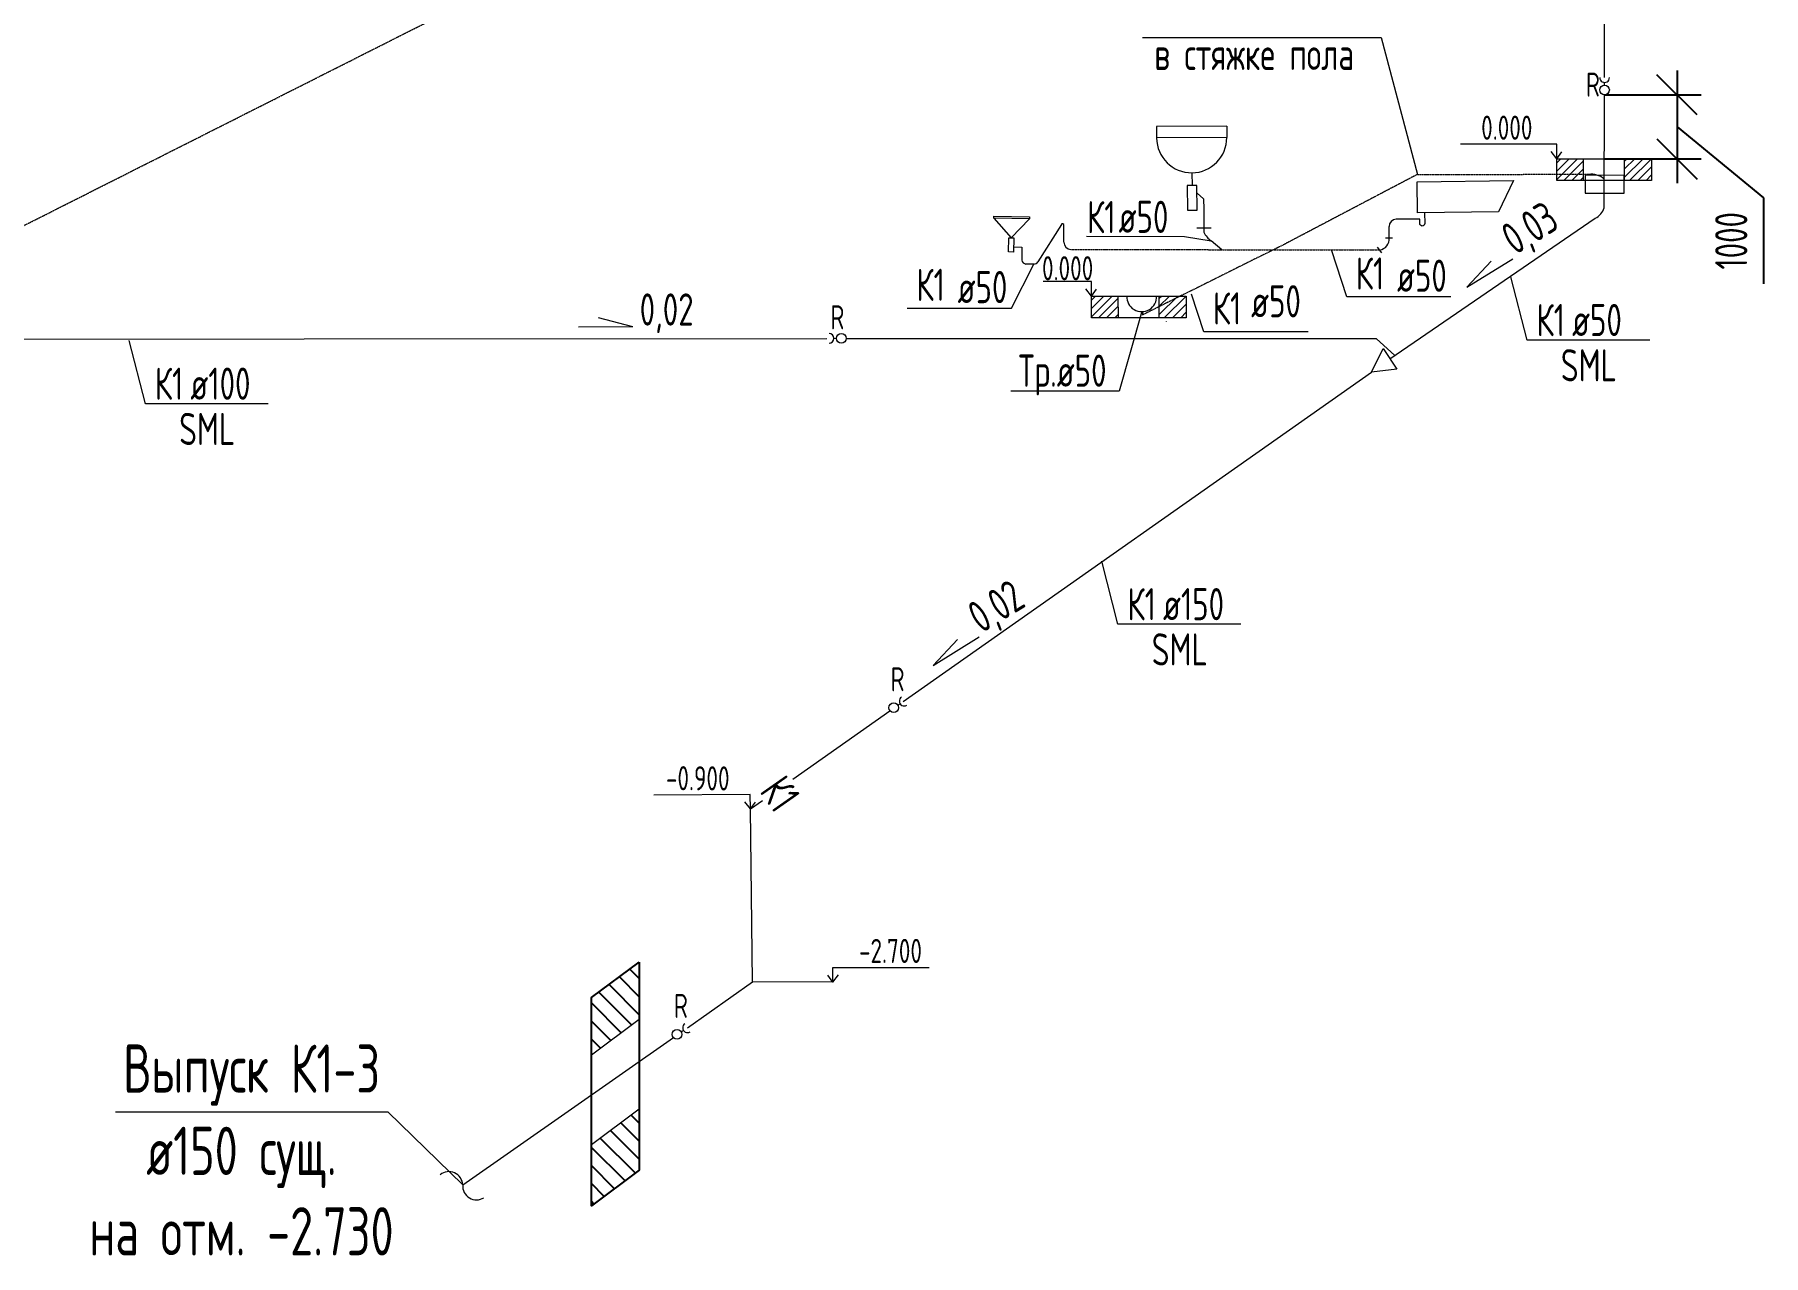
# Model space of a CAD drawing. Header units: millimetres. Extents: x -8689834 to 9419935, y -370377 to 166066.
# Drawn here: x -83510 to -72760, y -330520 to -322929 of the extents above; entities that cross this region are included whole.
import ezdxf

# ---------------------------------------------------------------- set-up
doc = ezdxf.new("R2010")
doc.units = ezdxf.units.MM
doc.header["$MEASUREMENT"] = 0
doc.linetypes.add('01_base$0$DASHED2', pattern=[0.375, 0.25, -0.125])
doc.layers.get('0').update_dxf_attribs({"color": 250, "lineweight": 9})
for name, color, linetype, lineweight in [('_ВК-Text К1', 7, 'Continuous', 30), ('_ВК-К1', 14, 'Continuous', 40), ('_ВК-К3', 30, 'Continuous', 40), ('_ВК-переход на SML', 3, 'Continuous', 30), ('_Санпр', 7, 'Continuous', 30), ('_Сантехника', 7, 'Continuous', 30), ('ВК_канализация', 32, 'Continuous', 30), ('тх разм', 250, 'Continuous', 9)]:
    doc.layers.add(name, color=color, linetype=linetype, lineweight=lineweight)
doc.layers.add('PDF __Сантехника', color=7, linetype='Continuous')
doc.styles.add('ISOCPEUR', font='isocpeur.ttf', dxfattribs={"width": 0.7})
doc.styles.add('ГОСТ 2.304', font='isocpeur.ttf', dxfattribs={"width": 0.7})
doc.dimstyles.new('СПДС', dxfattribs={"dimscale": 100, "dimtxt": 2.5, "dimasz": 2.5, "dimexe": 1.5, "dimexo": 0, "dimgap": 1, "dimtad": 1, "dimdec": 0, "dimrnd": 1, "dimtxsty": 'ГОСТ 2.304', "dimblk": 'OBLIQUE', "dimcen": 2.5, "dimdle": 1.5, "dimadec": 0, "dimazin": 2, "dimtfac": 0.75, "dimtdec": 0, "dimtmove": 1, "dimatfit": 3, "dimfxl": 1, "dimtolj": 1, "dimarcsym": 1})

# ---------------------------------------------------------------- blocks, each defined once
blk = doc.blocks.new('_Oblique')
at = {"color": 0, "linetype": 'ByBlock', "lineweight": -2}
blk.add_line((-0.5, -0.5), (0.5, 0.5), dxfattribs=at)
blk = doc.blocks.new('*D2000')
at = {"layer": 'тх разм', "color": 0, "lineweight": -2, "ltscale": 100, "transparency": 16777216}
for p, q in [((-73297, -323153), (-73297, -323852)), ((-73746, -323303), (-73147, -323303)), ((-73297, -323502), (-72760, -323943)), ((-73748, -323702), (-73147, -323702)), ((-72760, -323943), (-72760, -324479))]:
    blk.add_line(p, q, dxfattribs=at)
at = {"layer": 'тх разм', "color": 0, "lineweight": -2, "ltscale": 100, "transparency": 16777216, "xscale": 250, "yscale": 250, "zscale": 250}
for p, rotation in [((-73297, -323303), 90), ((-73297, -323702), 270)]:
    blk.add_blockref('_Oblique', p, dxfattribs=dict(at, rotation=rotation))
at = {"layer": 'тх разм', "color": 0, "lineweight": 13, "ltscale": 100, "transparency": 16777216, "insert": (-72960, -324211), "char_height": 250, "attachment_point": 5, "rotation": 90, "style": 'ГОСТ 2.304'}
blk.add_mtext('\\A1;{\\H0.8x;1000}', dxfattribs=at)

msp = doc.modelspace()

# ---------------------------------------------------------------- hatches: boundary and pattern name
at = {"layer": '_ВК-К3', "lineweight": 13}
h = msp.add_hatch(dxfattribs=at)
h.set_pattern_fill('ANSI31', scale=11.388071, angle=180)
h.set_pattern_definition([(225, (-127624.172, -344068.394), (25.566948, -25.566948), [])])
h.paths.add_polyline_path([(-74045.4, -323836), (-73878.6, -323836), (-73878.6, -323700.4), (-74045.4, -323700.4)])
h.paths.add_polyline_path([(-73622.8, -323836), (-73455.4, -323836), (-73455.4, -323700.4), (-73622.8, -323700.4)])
h = msp.add_hatch(dxfattribs=at)
h.set_pattern_fill('ANSI31', scale=11.388071, angle=180)
h.set_pattern_definition([(225, (-130517.48, -344922.18), (25.566948, -25.566948), [])])
h.paths.add_polyline_path([(-76938.7, -324689.8), (-76771.9, -324689.8), (-76771.9, -324554.2), (-76938.7, -324554.2)])
h.paths.add_polyline_path([(-76516.1, -324689.8), (-76348.7, -324689.8), (-76348.7, -324554.2), (-76516.1, -324554.2)])
at = {"layer": '_ВК-К3', "lineweight": 25}
h = msp.add_hatch(dxfattribs=at)
h.set_pattern_fill('ANSI31', scale=25, angle=270)
h.set_pattern_definition([(315, (-35333.6, -447750.58), (56.1266, 56.1266), [])])
h.paths.add_polyline_path([(-79749.3, -329990.3), (-79749.3, -329609.7), (-80046.9, -329830.2), (-80046.9, -330212)])
h.paths.add_polyline_path([(-79749.3, -329050.4), (-79749.3, -328695.3), (-80046.9, -328916.9), (-80046.9, -329272.1)])

# ---------------------------------------------------------------- linework, layer by layer
at = {"color": 244, "ltscale": 500, "true_color": 0x991b1e}
for points in [[(-73747.4, -323196.4), (-73734.1, -318197.7)], [(-73750.9, -324006.2), (-73748.9, -323303.1)]]:
    msp.add_lwpolyline(points, dxfattribs=at)
at = {"color": 18, "linetype": '01_base$0$DASHED2', "true_color": 0x000000}
msp.add_lwpolyline([(-83962.2, -324310.7), (-80317.7, -322472.4)], dxfattribs=at)
at = {"color": 18, "ltscale": 500, "true_color": 0x000000, "elevation": 0}
msp.add_lwpolyline([(-76620.7, -322947.6), (-75136.8, -322947.6), (-74910.6, -323797.8)], dxfattribs=at)
at = {"color": 7, "ltscale": 500}
for points in [[(-74045.4, -323700.4), (-74045.4, -323610), (-74644.3, -323610.1)], [(-74045.4, -323700.4), (-74080.1, -323655.4)], [(-74045.4, -323700.4), (-74013.3, -323657.8)], [(-74702.8, -324559.1), (-75351.2, -324559.4), (-75445.9, -324267.3)], [(-76938.7, -324554.2), (-76938.7, -324463.7), (-77238.1, -324463.8)], [(-76938.7, -324554.2), (-76973.4, -324509.2)], [(-76938.7, -324554.2), (-76906.6, -324511.6)], [(-75591.3, -324776), (-76239.8, -324776.3), (-76315.3, -324543.4)], [(-79058.8, -327743.4), (-79059.6, -327652.9), (-79658.5, -327658.3)], [(-79058.8, -327743.4), (-79093.9, -327698.7)], [(-79058.8, -327743.4), (-79027.1, -327700.5)], [(-80046.9, -328916.9), (-79749.3, -328695.3)], [(-78545.9, -328819.8), (-78577.9, -328777.2)], [(-78545.9, -328819.8), (-78545.8, -328729.4), (-77946.9, -328730.1)], [(-78545.9, -328819.8), (-78511.1, -328774.8)], [(-80046.9, -329272.1), (-79749.3, -329050.4)], [(-80046.9, -329830.2), (-79749.3, -329608.6)], [(-80046.9, -330212), (-79749.3, -329990.3)], [(-80046.9, -330212), (-79749.3, -329990.3)]]:
    msp.add_lwpolyline(points, dxfattribs=at)
at = {"color": 244, "linetype": '01_base$0$DASHED2', "ltscale": 0.6, "true_color": 0x991b1e, "elevation": 0}
for points in [[(-74910.6, -323797.8), (-75745.4, -324236.5), (-75745.4, -324236.5), (-75745.4, -324236.5)], [(-74910.4, -323798.3), (-73831.3, -323797.2)], [(-77066.3, -324264.7), (-75145.9, -324267.7), (-75145.9, -324267.7)], [(-75745.4, -324236.5), (-76621.2, -324672.4)]]:
    msp.add_lwpolyline(points, dxfattribs=at)
at = {"color": 244, "ltscale": 500, "true_color": 0x991b1e, "elevation": 0}
for points in [[(-77125.2, -324108.6), (-77271.8, -324341)], [(-77109.4, -324218.7), (-77109.2, -324113.4)], [(-77293.8, -324355.8), (-77346.8, -324355.7)]]:
    msp.add_lwpolyline(points, dxfattribs=at)
at = {"color": 7, "ltscale": 500, "elevation": 0}
for points in [[(-76968.8, -324182.1), (-76360, -324184.9), (-76192.8, -324211.6)], [(-73465.6, -324828.1), (-74229.7, -324828.1), (-74330.2, -324435.6)], [(-82056.6, -325223.9), (-82820.7, -325223.9), (-82921.1, -324831.4)], [(-76009.2, -326594.8), (-76773.3, -326594.8), (-76873.7, -326202.3)]]:
    msp.add_lwpolyline(points, dxfattribs=at)
at = {"color": 18, "ltscale": 500, "true_color": 0x000000}
for points in [[(-78083.4, -324630), (-77434.9, -324629.7), (-77296.1, -324355.8)], [(-83007.1, -329626.8), (-81313.7, -329626.8), (-80847.5, -330081.2)]]:
    msp.add_lwpolyline(points, dxfattribs=at)
at = {"color": 18, "ltscale": 100, "true_color": 0x000000}
for points in [[(-76625.8, -324651.4), (-76765.5, -325145.5), (-77438.8, -325145.5)], [(-78545.9, -328819.8), (-79045.4, -328819.3)]]:
    msp.add_lwpolyline(points, dxfattribs=at)
at = {"color": 244, "ltscale": 100, "true_color": 0x991b1e}
msp.add_lwpolyline([(-79045.4, -328819.3), (-79058.8, -327743.4), (-78983.3, -327690.4)], dxfattribs=at)
at = {"color": 244, "ltscale": 500, "true_color": 0x991b1e}
for centre, radius, start, end in [((-73828.3, -323917.7), 120.5, 49.20956, 98.68818), ((-73853.9, -323974.9), 107.7, 296.7976, 343.12072), ((-77118.2, -324114.6, 0), 9.13, 352.44757, 156.24857), ((-77062, -324217.5, 0), 47.3, 181.39637, 264.77956), ((-77294.9, -324330.5, 0), 25.4, 267.15577, 335.57521)]:
    msp.add_arc(centre, radius, start, end, dxfattribs=at)
at = {"color": 18, "ltscale": 500, "true_color": 0x000000}
for centre, start, end in [((-80933.6, -330084.5), 2.21733, 129.29001), ((-80761.6, -330088.1), 175.43682, 302.5095)]:
    msp.add_arc(centre, 86.2, start, end, dxfattribs=at)
at = {"layer": '_ВК-Text К1', "color": 7, "lineweight": 13, "ltscale": 100}
for p, q in [((-74604.7, -324499.3), (-74317.5, -324322)), ((-74604.7, -324499.3), (-74453.6, -324338.2)), ((-79789.6, -324746.6), (-80002.8, -324689.2)), ((-79789.6, -324746.6), (-80127, -324747.1)), ((-77922.6, -326851.3), (-77635.4, -326674)), ((-77922.6, -326851.3), (-77771.5, -326690.2))]:
    msp.add_line(p, q, dxfattribs=at)
at = {"layer": '_ВК-К1', "lineweight": 13}
for p, q in [((-76240, -324013.7, 0), (-76239, -324158, 0)), ((-75086.4, -324193.1, 0), (-75087.3, -324122.1, 0)), ((-76127.7, -324266.2, 0), (-76192.8, -324211.6, 0))]:
    msp.add_line(p, q, dxfattribs=at)
at = {"layer": '_ВК-К1', "lineweight": 13, "transparency": 33554687, "elevation": 0, "flags": 128}
msp.add_lwpolyline([(-76194.7, -324132.1), (-76283.6, -324132.7)], dxfattribs=at)
at = {"layer": '_ВК-К1', "lineweight": 13, "elevation": 0, "flags": 128}
for points in [[(-75065.4, -324193.9), (-75110, -324195.4)], [(-75133.1, -324286), (-75158.8, -324249.5)]]:
    msp.add_lwpolyline(points, dxfattribs=at)
at = {"layer": '_ВК-К1', "lineweight": 13}
msp.add_arc((-75043.2, -324121.5, 0), 44.1, 90.78171, 180.78171, dxfattribs=at)
at = {"layer": '_ВК-К1', "lineweight": 13, "ltscale": 100}
for centre, radius, start, end in [((-76123, -324104.8, 0), 127.5, 204.61731, 236.82466), ((-75158.4, -324197.5, 0), 72.2, 279.59816, 3.52252), ((-77337.9, -324321.3, 0), 35.5, 196.96323, 255.45157)]:
    msp.add_arc(centre, radius, start, end, dxfattribs=at)
at = {"layer": '_ВК-К3', "color": 7, "lineweight": 13}
for p, q in [((-73878, -323836), (-73878, -323700.4)), ((-73623.2, -323835.5), (-73622.8, -323700)), ((-76770.9, -324689.3), (-76771.3, -324553.7)), ((-76516.2, -324689.8), (-76516.2, -324554.2))]:
    msp.add_line(p, q, dxfattribs=at)
at = {"layer": '_ВК-К3', "color": 7, "lineweight": 25}
msp.add_line((-79749.3, -329990.3), (-80046.9, -330212), dxfattribs=at)
at = {"layer": '_ВК-К3', "color": 7, "lineweight": 13}
for points in [[(-73455.4, -323836), (-74045.4, -323836), (-74045.4, -323700.4), (-73455.4, -323700.4)], [(-76348.7, -324689.8), (-76938.7, -324689.8), (-76938.7, -324554.2), (-76348.7, -324554.2)]]:
    msp.add_lwpolyline(points, close=True, dxfattribs=at)
at = {"layer": '_ВК-К3', "color": 7, "lineweight": 25}
msp.add_lwpolyline([(-79749.3, -328695.3), (-79749.3, -329990.3), (-80046.9, -330212), (-80046.9, -328916.9)], close=True, dxfattribs=at)
at = {"layer": '_ВК-переход на SML', "lineweight": 13}
msp.add_lwpolyline([(-73625.5, -323803), (-73869.1, -323804.2), (-73868.6, -323915.5), (-73625, -323914.3)], close=True, dxfattribs=at)
at = {"layer": '_Санпр', "lineweight": 13}
for p, q in [((-76097, -323497.7, 0), (-76533.3, -323500.9, 0)), ((-76533.3, -323500.9, 0), (-76532.8, -323571.5, 0)), ((-76097, -323497.7, 0), (-76096.5, -323568.3, 0)), ((-76096.5, -323568.3, 0), (-76532.8, -323571.5, 0)), ((-76313.1, -323788, 0), (-76312.5, -323867.1, 0)), ((-76281.6, -323914.5, 0), (-76240.5, -323951, 0)), ((-76240.5, -323951, 0), (-76240, -324013.7, 0)), ((-77545.4, -324070.7, 0), (-77437.2, -324193, 0)), ((-77437.2, -324193, 0), (-77324.1, -324075.3, 0)), ((-77421.6, -324248.8, 0), (-77370.1, -324249.9, 0)), ((-77370.1, -324249.9, 0), (-77371.8, -324331.7, 0))]:
    msp.add_line(p, q, dxfattribs=at)
at = {"layer": '_Санпр', "lineweight": 13, "elevation": 0}
for points in [[(-76282, -323866.8), (-76343, -323867.3), (-76341.9, -324019.9), (-76280.9, -324019.4)], [(-77545.1, -324057.1), (-77323.8, -324061.7), (-77324.1, -324075.3), (-77545.4, -324070.7)], [(-77451.6, -324192.7), (-77420.4, -324193.4), (-77422.2, -324281.1), (-77453.4, -324280.4)]]:
    msp.add_lwpolyline(points, close=True, dxfattribs=at)
at = {"layer": '_Санпр', "lineweight": 13}
msp.add_arc((-76314.7, -323569.9, 0), 218.1, 180.41976, 0.41976, dxfattribs=at)
at = {"layer": '_Сантехника', "lineweight": 13, "elevation": 0}
msp.add_lwpolyline([(-74912.8, -323845), (-74313.4, -323836.8), (-74407.5, -324030), (-74910.2, -324036.9)], close=True, dxfattribs=at)
msp.add_lwpolyline([(-74866.6, -324036.3), (-74865.6, -324103.4, -1), (-74896.6, -324103.8), (-74896.9, -324075.4), (-75043.8, -324077.4)], format="xyb", dxfattribs=at)
at = {"layer": '_Сантехника', "lineweight": 13}
msp.add_arc((-76625.8, -324558.4), 93, 177.43263, 2.56737, dxfattribs=at)
at = {"layer": 'PDF __Сантехника', "color": 18, "lineweight": 13, "true_color": 0x000000}
msp.add_lwpolyline([(-76621.2, -324651.3), (-76621.2, -324672.4)], dxfattribs=at)
at = {"layer": 'ВК_канализация', "color": 244, "lineweight": 13, "ltscale": 500, "true_color": 0x991b1e}
for points in [[(-73747.6, -323243.2), (-73747.5, -323226.4)], [(-75081.9, -324945.5), (-73805.4, -324071), (-73805.4, -324071), (-73805.4, -324071)], [(-85085.6, -324821.8), (-78583.1, -324817.6)], [(-78523.1, -324817.6), (-78539.8, -324817.6)], [(-78463.1, -324817.6), (-75167.9, -324817.6)], [(-75167.9, -324817.6), (-75051.8, -324924.5)], [(-78107.8, -327075), (-75197.6, -325026.7)], [(-78142, -327098.2), (-78127.8, -327089.3)], [(-78794.8, -327557.9), (-78190.8, -327133)], [(-79449.7, -329104.1), (-79045.4, -328819.3)], [(-79489.2, -329129.1), (-79475.1, -329120.1)], [(-80847.5, -330081.2), (-79537.8, -329164.1)]]:
    msp.add_lwpolyline(points, dxfattribs=at)
at = {"layer": 'ВК_канализация', "color": 244, "lineweight": 13, "ltscale": 500, "true_color": 0x991b1e, "elevation": 0}
msp.add_lwpolyline([(-76473.9, -324710.5), (-76474.3, -324713.6)], dxfattribs=at)
at = {"layer": 'ВК_канализация', "color": 18, "lineweight": 13, "ltscale": 500, "true_color": 0x000000}
msp.add_lwpolyline([(-75039.3, -325009.6), (-75197.8, -325026.7), (-75124.6, -324881.5), (-75039.3, -325009.6)], dxfattribs=at)
at = {"layer": 'ВК_канализация', "color": 244, "lineweight": 13, "ltscale": 500, "true_color": 0x991b1e}
for centre in [(-73747.8, -323273.2), (-78493.1, -324817.6), (-78167.3, -327114.2), (-79514.6, -329145.1)]:
    msp.add_circle(centre, 30, dxfattribs=at)
for centre, start, end in [((-73747.4, -323196.4), 179.67036, 359.67036), ((-78569.8, -324817.6), 270, 90), ((-78102.4, -327073.3), 122.27694, 302.27694), ((-79449.7, -329104.1), 122.27694, 302.27694)]:
    msp.add_arc(centre, 30, start, end, dxfattribs=at)

# ---------------------------------------------------------------- texts
at = {"layer": 'ВК_канализация', "color": 18, "ltscale": 100, "true_color": 0x000000, "attachment_point": 4, "style": 'ISOCPEUR'}
for s, insert, char_height, width in [('в стяжке пола', (-76547.3, -323049.1, 0), 200, 5891.51), ('К1', (-75294.9, -324414.2, 0), 200, 5891.51), ('К1', (-78027, -324484.8, 0), 200, 5891.51), ('\\pxi-1,l1,t1,5;ø50', (-77770.6, -324498.7), 200, 7500), ('\\pxi-1,l1,t1,5;ø50', (-75038.5, -324428.1), 200, 7500), ('\\pxi-1,l1,t1,5;ø50', (-75945.7, -324586.8), 200, 7500), ('0,02', (-79747.1, -324661.3), 200, 5891.51), ('К1', (-76183.4, -324631.2, 0), 200, 5891.51), ('К1', (-74171.1, -324703.8, 0), 200, 5891.51), ('\\pxi-1,l1,t1,5;ø50', (-73949.9, -324703.4, 0), 200, 7500), ('\\pxi-1,l1,t1,5;Тр.ø50', (-77392.2, -325045.5), 200, 5891.51), ('SML', (-74019.6, -324984.9), 200, 5891.51), ('К1', (-82762.1, -325099.6, 0), 200, 5891.51), ('\\pxi-1,l1,t1,5;ø100', (-82540.9, -325099.2, 0), 200, 7500), ('SML', (-82610.6, -325380.7), 200, 5891.51), ('К1', (-76714.6, -326470.5, 0), 200, 5891.51), ('\\pxi-1,l1,t1,5;ø150', (-76493.5, -326470.1, 0), 200, 7500), ('SML', (-76563.1, -326751.6), 200, 5891.51), ('Выпуск К1-3', (-82959, -329398.4), 300, 5891.51)]:
    msp.add_mtext(s, dxfattribs=dict(at, insert=insert, char_height=char_height, width=width))
at = {"layer": 'ВК_канализация', "color": 7, "ltscale": 100, "char_height": 150, "width": 7500, "attachment_point": 4, "rotation": 0.04194, "style": 'ISOCPEUR'}
for insert in [(-73863.6, -323239.6), (-78561.3, -324686.6), (-78187, -326937.1), (-79534.3, -328968)]:
    msp.add_mtext('\\pxi-1,l1,t1,5;R', dxfattribs=dict(at, insert=insert))
at = {"layer": 'ВК_канализация', "color": 18, "ltscale": 100, "true_color": 0x000000, "style": 'ISOCPEUR'}
for s, insert, char_height, width, attachment_point, rotation in [('\\pxi-1,l1,t1,5;0.000', (-74515, -323507.6), 150, 7500, 4, 0.04194), ('К1', (-76788.2, -324063.9, 0), 200, 5891.51, 6, 359.73302), ('\\pxi-1,l1,t1,5;ø50', (-76459.6, -324062.3, 0), 200, 7500, 6, 359.73302), ('0,03', (-74345.2, -324238.3), 200, 5891.51, 4, 31.65474), ('\\pxi-1,l1,t1,5;0.000', (-77245.6, -324381.5), 150, 7500, 4, 0.04194), ('0,02', (-77663.1, -326590.3), 200, 5891.51, 4, 31.65474), ('-0.900', (-79188.3, -327554.2), 150, 7500, 6, 359.61889), ('К1', (-78924.4, -327576.5), 200, 5891.51, 4, 305), ('\\pxi-1,l1,t1,5;-2.700', (-78383.5, -328626.4), 150, 7500, 4, 0.04194)]:
    msp.add_mtext(s, dxfattribs=dict(at, insert=insert, char_height=char_height, width=width, attachment_point=attachment_point, rotation=rotation))
at = {"layer": 'ВК_канализация', "color": 18, "lineweight": 13, "ltscale": 100, "true_color": 0x000000, "insert": (-83216, -330119.6), "char_height": 300, "width": 1985.55, "attachment_point": 4, "style": 'ISOCPEUR'}
msp.add_mtext('\\pxi-1,l1,qc,t1,5;ø150 сущ.\\Pна отм. -2.730', dxfattribs=at)

# ---------------------------------------------------------------- dimensions: what is measured, and where the dimension line sits
at = {"layer": 'тх разм', "color": 7, "lineweight": 13, "ltscale": 100}
dim = msp.add_linear_dim(base=(-73297, -323701.8), p1=(-73745.7, -323303.1), p2=(-73747.5, -323701.8), angle=90, text='{\\H0.8x;1000}', dimstyle='СПДС', dxfattribs=at)
dim.commit()
dim.dimension.update_dxf_attribs({"geometry": '*D2000', "text_midpoint": (-72760, -324042.9), "dimtype": 160})

doc.saveas('drawing.dxf')
